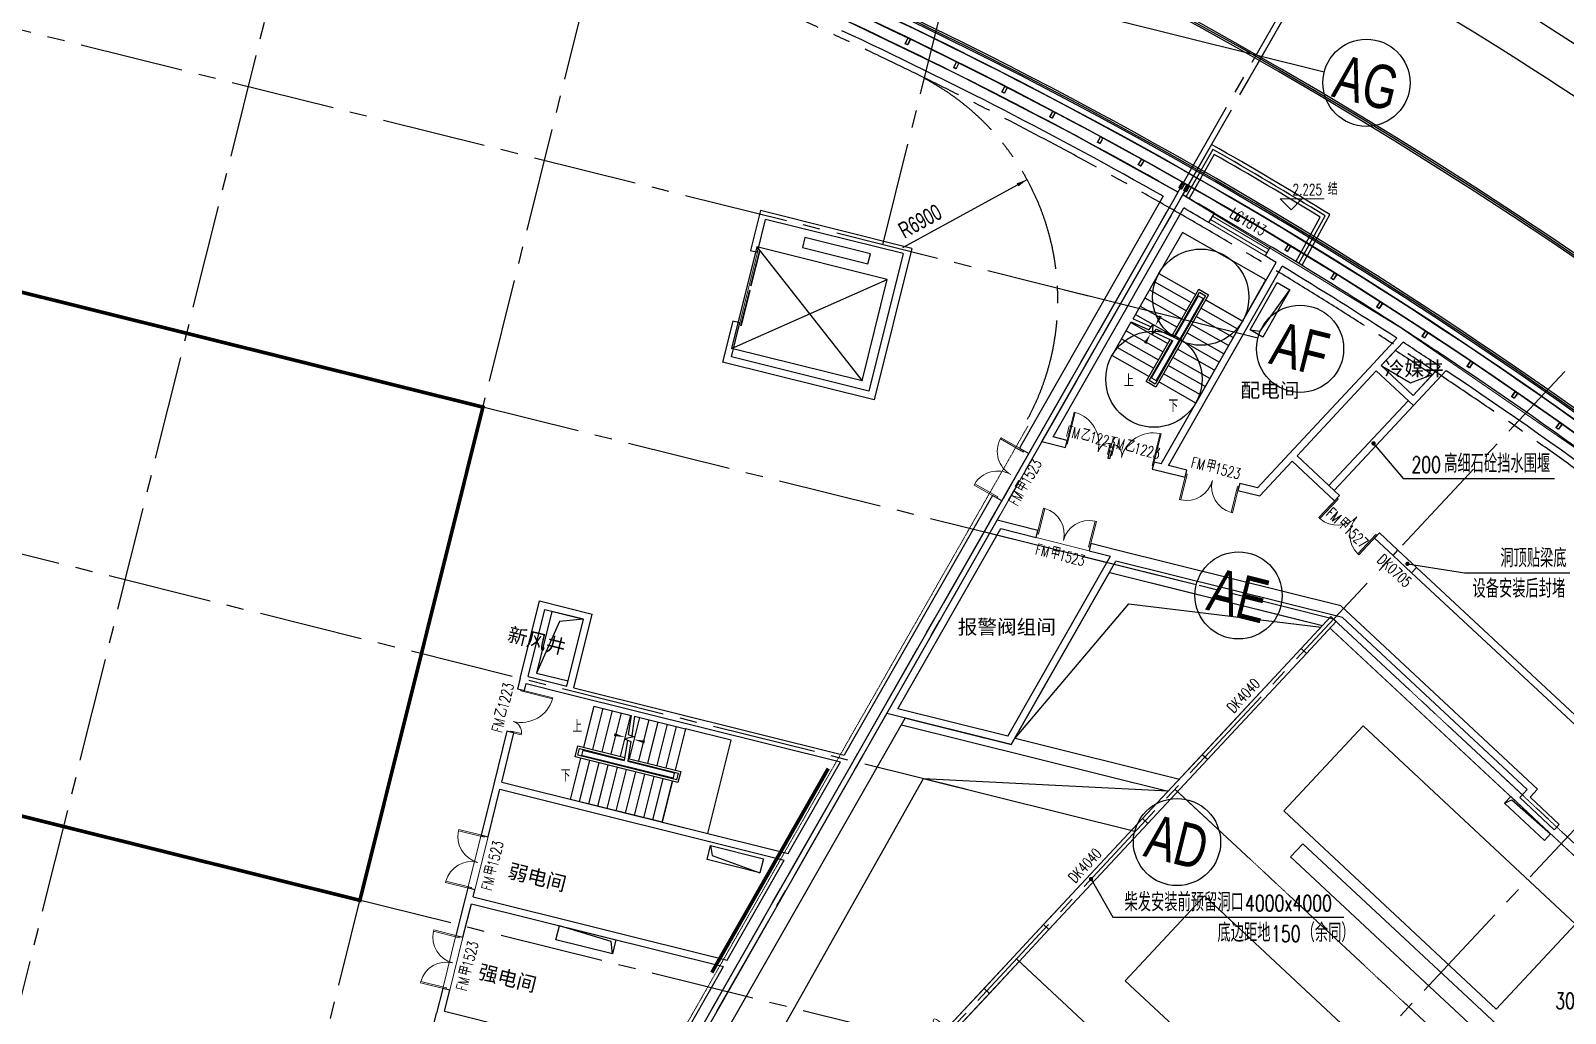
# Model space of a CAD drawing. Extents: x 138868 to 1251000, y -188972 to 132579.
# Drawn here: x 475851 to 518092, y -99659 to -72596 of the extents above; entities that cross this region are included whole.
import ezdxf
from ezdxf.enums import TextEntityAlignment as Align

# ---------------------------------------------------------------- set-up
doc = ezdxf.new("R2010")
doc.units = 0
doc.linetypes.add('CENTER2', pattern=[28.575, 19.05, -3.175, 3.175, -3.175])
doc.linetypes.add('DASHDOT', pattern=[1, 0.5, -0.25, 0, -0.25])
doc.layers.get('0').update_dxf_attribs({"color": 8})
doc.layers.get('Defpoints').update_dxf_attribs({"color": 8})
for name, color, linetype in [('#幕墙线-平面', 8, 'Continuous'), ('#文字', 8, 'Continuous'), ('#标注', 8, 'Continuous'), ('#轴线', 8, 'CENTER2'), ('A-FLOR', 8, 'Continuous'), ('A-FLOR-PIPE', 8, 'Continuous'), ('A-FLOR-RAIL', 8, 'Continuous'), ('A-FLOR-UNDR', 8, 'Continuous'), ('A-Hole', 8, 'Continuous'), ('A-ROOF', 8, 'Continuous'), ('CURTWALL', 8, 'Continuous'), ('DIM_LEAD', 8, 'Continuous'), ('DIM_SYMB', 8, 'Continuous'), ('EVTR', 8, 'Continuous'), ('STAIR', 8, 'Continuous'), ('WINDOW_TEXT', 8, 'Continuous'), ('数据中心轮廓线', 8, 'Continuous')]:
    doc.layers.add(name, color=color, linetype=linetype)
for name, color, linetype, lineweight in [('DIM_ELEV', 8, 'Continuous', 5), ('DOOR_FIRE', 8, 'Continuous', 13), ('DOOR_FIRE_TEXT', 8, 'Continuous', 9), ('DOTE', 8, 'DASHDOT', 5), ('E', 8, 'Continuous', 9), ('PUB_TEXT', 8, 'Continuous', 5), ('WALL', 8, 'Continuous', 30), ('WINDOW', 8, 'Continuous', 13), ('阻尼器布置', 8, 'Continuous', 9)]:
    doc.layers.add(name, color=color, linetype=linetype, lineweight=lineweight)
doc.styles.add('#文字', font='jrs.shx', dxfattribs={"width": 0.7, "bigfont": 'hztxt.shx'})
doc.styles.add('_TCH_DIM', font='SIMPLEX', dxfattribs={"bigfont": 'GBCBIG'})
doc.styles.add('_TCH_WINDOW', font='SIMPLEX', dxfattribs={"height": 3.5, "bigfont": 'GBCBIG'})
doc.styles.add('JHZX', font='jrs.shx', dxfattribs={"width": 0.6, "bigfont": 'jhz.shx'})
doc.styles.get("Standard").update_dxf_attribs({"font": 'arial.ttf'})
doc.dimstyles.new('JZBZ-300', dxfattribs={"dimscale": 300, "dimtxt": 3, "dimasz": 1.5, "dimexe": 1, "dimexo": 1, "dimgap": 0.5, "dimtad": 1, "dimdec": 0, "dimdsep": 46, "dimtxsty": 'JHZX', "dimblk1": 'ARCHTICK', "dimblk2": 'ARCHTICK', "dimsah": 1, "dimcen": 0, "dimclrd": 1, "dimclre": 1, "dimclrt": 2, "dimadec": 1, "dimazin": 2, "dimtfac": 1, "dimtdec": 0, "dimtix": 1, "dimtmove": 0, "dimatfit": 3, "dimfxl": 1, "dimtolj": 1, "dimlwd": -1, "dimlwe": -1, "dimarcsym": 1})

# ---------------------------------------------------------------- blocks, each defined once
blk = doc.blocks.new('Hole-3F')
at = {"layer": 'A-Hole'}
for points in [[(45342, 95466), (45766, 97164), (44892, 97382), (44469, 95684), (45342, 95466)], [(45766, 97164), (45103, 97108), (44469, 95684)], [(49262, 90934), (49304, 90656), (50621, 90183)], [(46560, 87949), (46524, 88290), (45104, 88724)]]:
    blk.add_lwpolyline(points, dxfattribs=at)
for points in [[(49262, 90934), (50718, 90571), (50621, 90183), (49165, 90545)], [(46560, 87949), (45007, 88336), (45104, 88724), (46656, 88337)]]:
    blk.add_lwpolyline(points, close=True, dxfattribs=at)
blk = doc.blocks.new('$DorLib2D$00000002')
for p, q in [((-0.5, 0), (-0.5, 0.4875)), ((-0.475, 0.4875), (-0.5, 0.4875)), ((-0.475, 0), (-0.475, 0.4875)), ((0.475, 0), (0.475, 0.4875)), ((0.475, 0.4875), (0.5, 0.4875)), ((0.5, 0), (0.5, 0.4875)), ((-0.5, 0), (-0.475, 0)), ((0.5, 0), (0.475, 0))]:
    blk.add_line(p, q)
for centre, start, end in [((-0.4875, 0), 0, 88.53072), ((0.4875, 0), 91.46928, 180)]:
    blk.add_arc(centre, 0.4875, start, end)
blk = doc.blocks.new('$WINLIB2D$00000007')
for points in [[(-0.5, 0.5), (0.5, 0.5)], [(-0.5, 0.5), (-0.5, -0.5)], [(0.5, 0.5), (0.5, -0.5)], [(-0.5, -0.5), (0.5, -0.5)]]:
    blk.add_lwpolyline(points)
blk = doc.blocks.new('$DorLib2D$00000225')
for p, q in [((0.475, -0.001), (0.475, 0.752)), ((0.475, 0.752), (0.5, 0.752)), ((0.5, -0.001), (0.5, 0.752)), ((-0.5, 0), (-0.5, 0.252)), ((-0.475, 0.252), (-0.5, 0.252)), ((-0.475, 0), (-0.475, 0.252)), ((-0.475, 0), (-0.5, 0)), ((0.475, -0.001), (0.5, -0.001))]:
    blk.add_line(p, q)
for centre, radius, start, end in [((0.505, -0.002), 0.755, 92.2493, 179.7238), ((-0.501, 0.003), 0.251, 359.7899, 84.0974)]:
    blk.add_arc(centre, radius, start, end)
blk = doc.blocks.new('$WINLIB2D$00000001')
for points in [[(-0.5, 0.5), (-0.5, -0.5)], [(-0.5, 0.5), (0.5, 0.5)], [(0.5, -0.5), (0.5, 0.5)], [(0.5, 0.167), (-0.5, 0.167)], [(0.5, -0.167), (-0.5, -0.167)], [(-0.5, -0.5), (0.5, -0.5)]]:
    blk.add_lwpolyline(points)
blk = doc.blocks.new('$DORLIB2D$00000127')
for points in [[(-0.533, 0.795), (-0.533, 0.69)], [(-0.033, 0.795), (-0.533, 0.795)], [(-0.033, 0.69), (-0.533, 0.69)], [(-0.033, 0.795), (-0.033, 0.69)], [(0.533, 0.795), (0.033, 0.795)], [(0.033, 0.795), (0.033, 0.69)], [(0.533, 0.69), (0.033, 0.69)], [(0.533, 0.795), (0.533, 0.69)], [(0.5, 0.5), (-0.5, 0.5)]]:
    blk.add_lwpolyline(points)
blk = doc.blocks.new('A$Cc1d04372')
at = {"layer": 'A-FLOR', "const_width": 30}
for points in [[(0, -9200), (8338, -9200), (10644, 47, -0.073062), (46130, -8293), (46276, -7706, -0.013735), (52378, -10307), (52194, -11045), (52978, -11240, -0.020552), (62131, -15974), (39290, -56018, 0.122576), (2418, -45637), (2374, -46886, 0.015212), (-2374, -46886), (-2418, -45637, 0.093748), (-31202, -51996, -0.389733)], [(39420, -56092), (62261, -16048, -0.04207), (79603, -28005, -0.432715), (80317, -38770), (58913, -61724, -0.389439), (48935, -62499, 0.036279), (39420, -56092, -3.758196)]]:
    blk.add_lwpolyline(points, format="xyb", dxfattribs=at)
at = {"layer": 'A-FLOR'}
for points, const_width in [([(42997, -21892), (39610, -35476), (7008, -27348), (10395, -13764), (42997, -21892)], 100), ([(43647, -49693), (43907, -49841), (43790, -50048), (44684, -50882), (66105, -27911), (60242, -26449), (57540, -31187), (54617, -30458), (43647, -49693)], 30)]:
    blk.add_lwpolyline(points, dxfattribs=dict(at, const_width=const_width))
at = {"layer": 'A-FLOR', "const_width": 30}
blk.add_lwpolyline([(44265, -59103), (48266, -54812), (44524, -51348), (66314, -27981), (79185, -39984), (58913, -61724), (58809, -61836), (58446, -62182, -0.358866), (49046, -62584, 0.018439), (44265, -59103)], format="xyb", close=True, dxfattribs=at)
at = {"layer": 'A-FLOR'}
for radius in [129750, 126150]:
    blk.add_arc((0, -124900), radius, 47, 118, dxfattribs=at)
at = {"layer": 'A-FLOR-PIPE'}
for p, q in [((65566, -33915), (65225, -34281)), ((65566, -33915), (72733, -40599)), ((65225, -34281), (72026, -40623))]:
    blk.add_line(p, q, dxfattribs=at)
at = {"layer": 'A-FLOR-RAIL'}
for centre in [(62755, -18864), (61467, -21123)]:
    blk.add_circle(centre, 1325, dxfattribs=at)
for radius, end in [(129700, 118), (129650, 118), (126250, 65.86831), (126200, 65.86831)]:
    blk.add_arc((0, -124900), radius, 47, end, dxfattribs=at)
at = {"layer": 'A-FLOR-UNDR'}
for p, q in [((68465, -21715), (66283, -24055)), ((68611, -21851), (66429, -24192)), ((56935, -25082), (58234, -22805)), ((43212, -49445), (54113, -30332)), ((43647, -49693), (54617, -30458)), ((54514, -30638), (61855, -32469)), ((57643, -31006), (62167, -32134))]:
    blk.add_line(p, q, dxfattribs=at)
at = {"layer": 'A-Hole'}
for points in [[(64113, -19765), (64856, -18462), (65203, -18660), (64460, -19963)], [(71116, -32801), (72213, -33824), (72384, -33642), (71287, -32619)]]:
    blk.add_lwpolyline(points, close=True, dxfattribs=at)
for points in [[(64113, -19765), (64391, -19799), (65203, -18660)], [(67724, -20750), (68531, -21227), (69133, -20998)], [(57643, -31006), (60776, -27306), (66065, -27954)], [(61855, -32469), (55115, -32128), (44377, -51211)], [(71116, -32801), (71318, -32710), (72384, -33642)]]:
    blk.add_lwpolyline(points, dxfattribs=at)
blk.add_lwpolyline([(68601, -21569), (67724, -20750), (68117, -20329, -0.002438), (69133, -20998), (68601, -21569)], format="xyb", dxfattribs=at)
at = {"layer": 'A-ROOF'}
for points in [[(65457, -17939), (66178, -16622, 0.007068), (63091, -14795), (62348, -16098)], [(65369, -17891), (66044, -16658, 0.006682), (63128, -14931), (62434, -16147)]]:
    blk.add_lwpolyline(points, format="xyb", dxfattribs=at)
at = {"layer": 'CURTWALL'}
for points in [[(51394, -10536), (53078, -10956, -0.063034), (79793, -27774, -0.432715), (80537, -38975), (59133, -61928, -0.3894), (48750, -62735, 0.165369), (750, -45904, 0.164544)], [(65544, -17987), (66311, -16587, 0.007453), (63054, -14658), (62261, -16048)]]:
    blk.add_lwpolyline(points, format="xyb", dxfattribs=at)
at = {"layer": 'DIM_ELEV'}
for p, q in [((65240, -16456), (64940, -16156)), ((64940, -16156), (66152, -16156)), ((65240, -16456), (65540, -16156))]:
    blk.add_line(p, q, dxfattribs=at)
at = {"layer": 'DIM_LEAD'}
for p, q in [((67513, -22892), (68330, -23857)), ((68330, -23857), (72490, -23857)), ((68444, -26208), (70015, -26460)), ((70015, -26460), (72916, -26460)), ((59735, -34889), (60339, -35936)), ((60339, -35936), (66697, -35936))]:
    blk.add_line(p, q, dxfattribs=at)
at = {"layer": 'DIM_LEAD', "const_width": 60}
for points in [[(67493, -22869, 1), (67532, -22915, 1)], [(68415, -26203, 1), (68474, -26212, 1)], [(59720, -34863, 1), (59750, -34915, 1)]]:
    blk.add_lwpolyline(points, format="xyb", close=True, dxfattribs=at)
at = {"layer": 'DIM_SYMB', "elevation": -1683}
for points in [[(62011, -21582, 0, 0, 0), (63686, -18646, 0, 0, 0), (62469, -17953, 0, 0, 0), (61503, -19647, 0, 80, 0), (61652, -19386, 0, 0, 0)], [(60795, -20889, 0, 0, 0), (61374, -19872, 0, 80, 0), (61226, -20133, 0, 0, 0)], [(45769, -30699, 0, 0, 0), (46904, -30982, 0, 80, 0), (46613, -30910, 0, 0, 0)], [(45430, -32058, 0, 0, 0), (48710, -32875, 0, 0, 0), (49048, -31517, 0, 0, 0), (47156, -31045, 0, 80, 0), (47447, -31118, 0, 0, 0)]]:
    blk.add_lwpolyline(points, format="xyseb", dxfattribs=at)
at = {"layer": 'DOOR_FIRE'}
for p, q in [((59680, -25846, 100), (58225, -25483, 100)), ((42581, -35135, 200), (42944, -33679, 200)), ((42775, -35183, 200), (43138, -33728, 200)), ((41892, -37900, 200), (42254, -36445, 200)), ((42086, -37949, 200), (42448, -36493, 200))]:
    blk.add_line(p, q, dxfattribs=at)
at = {"layer": 'DOTE'}
for p, q in [((42522, -49544), (58002, -22405)), ((66411, -27730), (79795, -40210)), ((62046, -32411), (75430, -44891)), ((57681, -37091), (71065, -49572)), ((57681, -37091), (71065, -49572))]:
    blk.add_line(p, q, dxfattribs=at)
at = {"layer": 'E', "elevation": 0}
for points in [[(67221, -30673), (65039, -33014), (70890, -38470), (73072, -36129)], [(62856, -35354), (60674, -37694), (66525, -43150), (68707, -40810)]]:
    blk.add_lwpolyline(points, close=True, dxfattribs=at)
at = {"layer": 'EVTR'}
for p, q in [((51860, -17223), (51791, -17499)), ((53665, -17673), (51860, -17223)), ((50538, -17481), (49842, -20275)), ((54128, -18376), (50538, -17481)), ((50538, -17481), (53432, -21170)), ((51791, -17499), (53596, -17949)), ((53596, -17949), (53665, -17673)), ((49842, -20275), (54128, -18376)), ((53432, -21170), (54128, -18376)), ((53432, -21170), (49842, -20275))]:
    blk.add_line(p, q, dxfattribs=at)
at = {"layer": 'STAIR'}
for p, q in [((62249, -17079), (61605, -18208)), ((64550, -18391), (62249, -17079)), ((60892, -19457), (61605, -18208)), ((61476, -18434), (62492, -19013)), ((61605, -18208), (62621, -18787)), ((61605, -18208), (62621, -18787)), ((63906, -19521), (64550, -18391)), ((61218, -18885), (62234, -19465)), ((61347, -18659), (62363, -19239)), ((62888, -18824), (61500, -21257)), ((62969, -18802), (61523, -21338)), ((62821, -18901), (61532, -21160)), ((61963, -19941), (62700, -18648)), ((62018, -19966), (62722, -18730)), ((62036, -19974), (62690, -18827)), ((62673, -18817), (62690, -18827)), ((62673, -18817), (62838, -18911)), ((62700, -18648), (62969, -18802)), ((62722, -18730), (62888, -18824)), ((62838, -18911), (62821, -18901)), ((63906, -19521), (62890, -18941)), ((62890, -18941), (63906, -19521)), ((60960, -19337), (61977, -19917)), ((61089, -19111), (62106, -19691)), ((62415, -19269), (62433, -19279)), ((62544, -19043), (62561, -19053)), ((62580, -19363), (62563, -19353)), ((63649, -19972), (62632, -19393)), ((62709, -19137), (62692, -19127)), ((63778, -19747), (62761, -19167)), ((60316, -20466), (60842, -19545)), ((60703, -19789), (61719, -20368)), ((60832, -19563), (61848, -20142)), ((60842, -19545), (61324, -19763)), ((60892, -19457), (61390, -19682)), ((61324, -19763), (61437, -19625)), ((61437, -19625), (61417, -19893)), ((61417, -19893), (61535, -19748)), ((61470, -19828), (61986, -20062)), ((61535, -19748), (62036, -19974)), ((62158, -19721), (62175, -19730)), ((62286, -19495), (62304, -19505)), ((62323, -19815), (62305, -19805)), ((63391, -20424), (62375, -19844)), ((62452, -19589), (62434, -19579)), ((63520, -20198), (62504, -19619)), ((63906, -19521), (62618, -21779)), ((60445, -20240), (61461, -20820)), ((60574, -20014), (61590, -20594)), ((61253, -21185), (61913, -20028)), ((61335, -21162), (61968, -20053)), ((61402, -21085), (61986, -20062)), ((61900, -20172), (61917, -20182)), ((62029, -19946), (62046, -19956)), ((62065, -20266), (62048, -20256)), ((62194, -20040), (62176, -20031)), ((63262, -20650), (62246, -20070)), ((60316, -20466), (61333, -21046)), ((61642, -20624), (61660, -20634)), ((61771, -20398), (61789, -20408)), ((61936, -20492), (61919, -20482)), ((63005, -21102), (61988, -20522)), ((63133, -20876), (62117, -20296)), ((61385, -21076), (61402, -21085)), ((61402, -21085), (61532, -21160)), ((61514, -20850), (61531, -20860)), ((61679, -20944), (61661, -20934)), ((62747, -21553), (61731, -20974)), ((61807, -20718), (61790, -20708)), ((62876, -21327), (61860, -20748)), ((61523, -21338), (61253, -21185)), ((61500, -21257), (61335, -21162)), ((61550, -21170), (61532, -21160)), ((62618, -21779), (61602, -21199)), ((46046, -30124), (45763, -31260)), ((46298, -30187), (46015, -31322)), ((46046, -30124), (47075, -30381)), ((46551, -30250), (46268, -31385)), ((46803, -30313), (46520, -31448)), ((47055, -30376), (46772, -31511)), ((47075, -30381), (46996, -30904)), ((47173, -30405), (47091, -30946)), ((47173, -30405), (48569, -30753)), ((47307, -30439), (47024, -31574)), ((47560, -30502), (47277, -31637)), ((47812, -30565), (47529, -31700)), ((48064, -30628), (47781, -31763)), ((48317, -30690), (48034, -31826)), ((48569, -30753), (48286, -31889)), ((48569, -30753), (48286, -31889)), ((49830, -31068), (48569, -30753)), ((45533, -31522), (45608, -31221)), ((45608, -31221), (46899, -31543)), ((46972, -31062), (46887, -31622)), ((47160, -30976), (46896, -31029)), ((46896, -31029), (47067, -31104)), ((47067, -31104), (46985, -31647)), ((46996, -30904), (47160, -30976)), ((49189, -33639), (49830, -31068)), ((45405, -32696), (45688, -31560)), ((48366, -32228), (45533, -31522)), ((45606, -31478), (45651, -31294)), ((48322, -32155), (45606, -31478)), ((45651, -31294), (46890, -31602)), ((45657, -32758), (45940, -31623)), ((45703, -31502), (45707, -31483)), ((45744, -31337), (45707, -31483)), ((48230, -32112), (45707, -31483)), ((45749, -31318), (45744, -31337)), ((45744, -31337), (46887, -31622)), ((45955, -31565), (45960, -31546)), ((46001, -31381), (45996, -31400)), ((46207, -31628), (46212, -31609)), ((46253, -31444), (46248, -31463)), ((46459, -31691), (46464, -31671)), ((46505, -31506), (46501, -31526)), ((46758, -31569), (46753, -31589)), ((46985, -31647), (48266, -31966)), ((46988, -31627), (48368, -31971)), ((46997, -31567), (48441, -31927)), ((47010, -31632), (47005, -31652)), ((45910, -32821), (46193, -31686)), ((46162, -32884), (46445, -31749)), ((46414, -32947), (46697, -31812)), ((46666, -33010), (46949, -31875)), ((46712, -31754), (46716, -31734)), ((46919, -33073), (47202, -31938)), ((46964, -31817), (46969, -31797)), ((47171, -33136), (47454, -32001)), ((47216, -31880), (47221, -31860)), ((47262, -31695), (47257, -31715)), ((47423, -33199), (47706, -32064)), ((47468, -31942), (47473, -31923)), ((47514, -31758), (47510, -31777)), ((47721, -32005), (47726, -31986)), ((47767, -31821), (47762, -31840)), ((47973, -32068), (47978, -32049)), ((48019, -31884), (48014, -31903)), ((48271, -31947), (48225, -32131)), ((48271, -31947), (48266, -31966)), ((48368, -31971), (48322, -32155)), ((48441, -31927), (48366, -32228)), ((47675, -33262), (47959, -32126)), ((47928, -33325), (48211, -32189)), ((48211, -32189), (47928, -33325)), ((48225, -32131), (48230, -32112)), ((47928, -33325), (45405, -32696)), ((47928, -33325), (49189, -33639))]:
    blk.add_line(p, q, dxfattribs=at)
at = {"layer": 'WALL'}
for p, q in [((58025, -23171), (62131, -15974)), ((58385, -22843), (62261, -16048)), ((61721, -16086), (57765, -23022)), ((58689, -22713), (62286, -16408)), ((50633, -16479), (50359, -17580)), ((50553, -17628), (50779, -16721)), ((54806, -17519), (50633, -16479)), ((54563, -17665), (50779, -16721)), ((62976, -16807), (63129, -16549)), ((50359, -17580), (50553, -17628)), ((54563, -17665), (53620, -21449)), ((54806, -17519), (53766, -21691)), ((64678, -17466), (64525, -17725)), ((61663, -23454), (64827, -17907)), ((61864, -23504), (64998, -18011)), ((49875, -19521), (49593, -20651)), ((49836, -20505), (50069, -19569)), ((50069, -19569), (49875, -19521)), ((67509, -20687), (68154, -19995)), ((67724, -20750), (68324, -20106)), ((53766, -21691), (49593, -20651)), ((53620, -21449), (49836, -20505)), ((65190, -23174), (67509, -20687)), ((65405, -23237), (67587, -20896)), ((67587, -20896), (68611, -21851)), ((67724, -20750), (68601, -21569)), ((68601, -21569), (69341, -20776)), ((68611, -21851), (69509, -20888)), ((59078, -22810), (58689, -22713)), ((59029, -23004), (59078, -22810)), ((57765, -23022), (58025, -23171)), ((58385, -22843), (59029, -23004)), ((60242, -23100), (60194, -23294)), ((60304, -23116), (60242, -23100)), ((60256, -23310), (60304, -23116)), ((64313, -24115), (65190, -23174)), ((60194, -23294), (60256, -23310)), ((61469, -23406), (61420, -23600)), ((61420, -23600), (61692, -23668)), ((61663, -23454), (61469, -23406)), ((62372, -23631), (61864, -23504)), ((62324, -23825), (62372, -23631)), ((64379, -24337), (65269, -23383)), ((65269, -23383), (66439, -24474)), ((66575, -24328), (65405, -23237)), ((61692, -23668), (62324, -23825)), ((63827, -23994), (63779, -24188)), ((64313, -24115), (63827, -23994)), ((57021, -24325), (52939, -31482)), ((53176, -31672), (57282, -24474)), ((57282, -24474), (57021, -24325)), ((63779, -24188), (64379, -24337)), ((66439, -24474), (66575, -24328)), ((54113, -30332), (57150, -25009)), ((54418, -30202), (57248, -25239)), ((58273, -25289), (57150, -25009)), ((57248, -25239), (58225, -25483)), ((58225, -25483), (58273, -25289)), ((59729, -25652), (59680, -25846)), ((60449, -25831), (59729, -25652)), ((67672, -25351), (67536, -25497)), ((67536, -25497), (68048, -25975)), ((68184, -25828), (67672, -25351)), ((57441, -30956), (60272, -25993)), ((57540, -31187), (60422, -26134)), ((59680, -25846), (60272, -25993)), ((66660, -27689), (60422, -26134)), ((66608, -27367), (60449, -25831)), ((68048, -25975), (68184, -25828)), ((68696, -26306), (68560, -26452)), ((68560, -26452), (79164, -36341)), ((79301, -36195), (68696, -26306)), ((44020, -29362), (44553, -27227)), ((44553, -27227), (46008, -27590)), ((66608, -27367), (72023, -32416)), ((44239, -29313), (44698, -27469)), ((44698, -27469), (45766, -27736)), ((45306, -29579), (45766, -27736)), ((45500, -29627), (46008, -27590)), ((66338, -27662), (65519, -28539)), ((65666, -28676), (66484, -27798)), ((66484, -27798), (66338, -27662)), ((66660, -27689), (71740, -32426)), ((65519, -28539), (65666, -28676)), ((44020, -29362), (43948, -29653)), ((44142, -29701), (44190, -29507)), ((44190, -29507), (45355, -29797)), ((44239, -29313), (45306, -29579)), ((43948, -29653), (44142, -29701)), ((45355, -29797), (52836, -31663)), ((45500, -29627), (52939, -31482)), ((57540, -31187), (54113, -30332)), ((57441, -30956), (54418, -30202)), ((43658, -30817), (43295, -32272)), ((43852, -30865), (43658, -30817)), ((43513, -32224), (43852, -30865)), ((51395, -34189), (52836, -31663)), ((51632, -34379), (53176, -31672)), ((62791, -31465), (61155, -33220)), ((61301, -33356), (62938, -31601)), ((62938, -31601), (62791, -31465)), ((43295, -32272), (42944, -33679)), ((43138, -33728), (43465, -32418)), ((43465, -32418), (51292, -34370)), ((43513, -32224), (51395, -34189)), ((71535, -32645), (71740, -32426)), ((71818, -32635), (72023, -32416)), ((71535, -32645), (72486, -33532)), ((71818, -32635), (72622, -33386)), ((61155, -33220), (61301, -33356)), ((42944, -33679), (43138, -33728)), ((72622, -33386), (72486, -33532)), ((49723, -37122), (51292, -34370)), ((49960, -37312), (51632, -34379)), ((42508, -35426), (42254, -36445)), ((42581, -35135), (42508, -35426)), ((42775, -35183), (42581, -35135)), ((42727, -35377), (42775, -35183)), ((42727, -35377), (49723, -37122)), ((42448, -36493), (42678, -35571)), ((42678, -35571), (49620, -37302)), ((58427, -36145), (56790, -37901)), ((56936, -38037), (58573, -36282)), ((58573, -36282), (58427, -36145)), ((42254, -36445), (42448, -36493)), ((48050, -40054), (49620, -37302)), ((48287, -40244), (49960, -37312)), ((41892, -37900), (41722, -38579)), ((42086, -37949), (41892, -37900)), ((41940, -38531), (42086, -37949)), ((56790, -37901), (56936, -38037)), ((41311, -40229), (41722, -38579)), ((41940, -38531), (48050, -40054))]:
    blk.add_line(p, q, dxfattribs=at)
for radius, start, end in [(125400, 60.3, 65.00947), (125100, 60.4374, 64.99626), (125400, 59.77343, 60.23146), (125100, 59.77442, 60.1397), (125100, 58.78843, 58.95001), (125400, 58.74508, 58.951), (125400, 56.92659, 58.74508), (125100, 56.98912, 58.69679), (125400, 56.27732, 56.92659), (125100, 56.33869, 56.89613), (125400, 50.59548, 56.27732), (125100, 50.59548, 56.24587)]:
    blk.add_arc((0, -124900), radius, start, end, dxfattribs=at)
at = {"layer": '数据中心轮廓线'}
blk.add_lwpolyline([(51546, -9926, -0.066668), (79984, -27542, -0.432715), (80756, -39179), (59352, -62132, -0.3894), (48565, -62971, 0.158849), (2747, -46248, 0.158849)], format="xyb", dxfattribs=at)
at = {"layer": '阻尼器布置', "ltscale": 0.5, "const_width": 100}
blk.add_lwpolyline([(49296, -37466), (52502, -31845)], dxfattribs=at)
at = {"layer": 'A-Hole'}
blk.add_blockref('Hole-3F', (0, -124900), dxfattribs=at)
at = {"layer": 'DOOR_FIRE'}
for name, p, xscale, yscale, zscale, rotation in [('$DorLib2D$00000225', (59636, -23052), -1200, 1200, 200, 346.0000000000893), ('$DorLib2D$00000225', (60862, -23358), 1200, 1200, 200, 346.0000000000891), ('$DorLib2D$00000002', (57523, -23748), 1500, 1500, 300, 60.3000000056614), ('$DorLib2D$00000002', (63076, -23910), -1500, 1500, 200, 166.0000000000898), ('$DorLib2D$00000002', (67055, -24913), -1500, 1500, 200, 137.0000000001534), ('$DorLib2D$00000002', (58977, -25567), -1500, 1500, 200, 346.0000000000891), ('$DorLib2D$00000225', (43900, -30259), -1200, 1200, 200, 256.000000000016), ('$DorLib2D$00000002', (42859, -34431), 1500, 1500, 200, 76.00000000001579), ('$DorLib2D$00000002', (42170, -37197), 1500, 1500, 200, 76.00000000000031)]:
    blk.add_blockref(name, p, dxfattribs=dict(at, xscale=xscale, yscale=yscale, zscale=zscale, rotation=rotation))
at = {"layer": 'WINDOW'}
ref = blk.add_blockref('$WINLIB2D$00000001', (63827, -17137), dxfattribs=dict(at, xscale=-1800, yscale=300, zscale=1800, rotation=329.3622132292782))
ref.add_attrib('A', 'LC1813', (63527, -16644), dxfattribs={"layer": 'WINDOW_TEXT', "height": 297.5, "rotation": 329.3622, "style": '_TCH_WINDOW', "width": 0.705882})
at = {"layer": 'WINDOW', "xscale": -2000, "yscale": 200, "zscale": -2000, "rotation": 256.0000000000198}
blk.add_blockref('$DORLIB2D$00000127', (50214, -18575), dxfattribs=at)
at = {"layer": 'WINDOW'}
ref = blk.add_blockref('$WINLIB2D$00000007', (68372, -26140), dxfattribs=dict(at, xscale=700, yscale=200, zscale=-700, rotation=137.0000000001534))
ref.add_attrib('A', 'DK0705', (67587, -26131), dxfattribs={"layer": 'WINDOW_TEXT', "height": 297.5, "rotation": 317, "style": '_TCH_WINDOW', "width": 0.705882})
ref = blk.add_blockref('$WINLIB2D$00000007', (64229, -30070), dxfattribs=dict(at, xscale=4000, yscale=200, zscale=4000, rotation=47.0000000000046))
ref.add_attrib('A', 'DK4040', (63664, -30337), dxfattribs={"layer": 'WINDOW_TEXT', "height": 297.5, "rotation": 47, "style": '_TCH_WINDOW', "width": 0.705882})
ref = blk.add_blockref('$WINLIB2D$00000007', (59864, -34751), dxfattribs=dict(at, xscale=4000, yscale=200, zscale=4000, rotation=47.0000000000046))
ref.add_attrib('A', 'DK4040', (59299, -35017), dxfattribs={"layer": 'WINDOW_TEXT', "height": 297.5, "rotation": 47, "style": '_TCH_WINDOW', "width": 0.705882})
ref = blk.add_blockref('$WINLIB2D$00000007', (55499, -39432), dxfattribs=dict(at, xscale=4000, yscale=200, zscale=4000, rotation=47.0000000000046))
ref.add_attrib('A', 'DK4040', (54934, -39698), dxfattribs={"layer": 'WINDOW_TEXT', "height": 297.5, "rotation": 47, "style": '_TCH_WINDOW', "width": 0.705882})
at = {"layer": 'DOOR_FIRE_TEXT', "style": '_TCH_WINDOW', "width": 0.705882}
for s, rotation, p in [('FM', 346, (59023, -22688)), ('1223', 346, (59668, -22849)), ('FM', 346, (60249, -22994)), ('1223', 346, (60895, -23155)), ('1523', 60.3, (58040, -24063)), ('FM', 346, (62463, -23546)), ('1523', 346, (63109, -23707)), ('FM', 60.3, (57710, -24641)), ('FM', 317, (66178, -24853)), ('1527', 317, (66664, -25307)), ('FM', 346, (58180, -25940)), ('1523', 346, (58826, -26101)), ('1223', 76, (43680, -30230)), ('FM', 76, (43519, -30876)), ('1523', 76, (43394, -34582)), ('FM', 76, (43233, -35228)), ('1523', 76, (42704, -37348)), ('FM', 76, (42543, -37994))]:
    blk.add_text(s, height=297.5, rotation=rotation, dxfattribs=at).set_placement(p)
at = {"layer": 'DOOR_FIRE_TEXT', "style": '_TCH_WINDOW'}
for s, rotation, p in [('乙', 346, (59430, -22789)), ('乙', 346, (60657, -23095)), ('甲', 346, (62870, -23647)), ('甲', 60.3, (57918, -24276)), ('甲', 317, (66485, -25139)), ('甲', 346, (58587, -26042)), ('乙', 76, (43621, -30468)), ('甲', 76, (43334, -34821)), ('甲', 76, (42645, -37586))]:
    blk.add_text(s, height=338, rotation=rotation, dxfattribs=at).set_placement(p)
at = {"layer": 'PUB_TEXT', "style": '_TCH_DIM', "width": 0.705882}
for s, height, p in [('2.225', 297.5, (65282, -16051)), ('200', 446.2, (68556, -23700)), ('4000x4000', 446.2, (63975, -35778)), ('150', 446.2, (64692, -36618)), ('300', 446.2, (72514, -38468))]:
    blk.add_text(s, height=height, dxfattribs=at).set_placement(p)
at = {"layer": 'PUB_TEXT', "style": '_TCH_DIM'}
for s, height, p in [('结', 338, (66252, -16051)), ('上', 338, (60639, -21330)), ('下', 338, (61864, -22024)), ('高细石砼挡水围堰', 506.4, (69456, -23700)), ('洞顶贴梁底', 506.4, (71000, -26302)), ('设备安装后封堵', 506.4, (70235, -27142)), ('上', 338, (45458, -30849)), ('下', 338, (45138, -32207)), ('柴发安装前预留洞口', 506.4, (60657, -35778)), ('底边距地', 506.4, (63217, -36618)), ('（余同）', 506.4, (65532, -36618))]:
    blk.add_text(s, height=height, dxfattribs=at).set_placement(p)
at = {"layer": 'PUB_TEXT'}
for s, p in [('冷媒井', (67819, -21029)), ('配电间', (63850, -21625)), ('报警阀组间', (56065, -28143))]:
    blk.add_text(s, height=396.5, dxfattribs=at).set_placement(p)
for s, rotation, p in [('新风井', 346.1256, (43646, -28325)), ('弱电间', 346.2723, (43658, -34841)), ('强电间', 346.1256, (42838, -37615))]:
    blk.add_text(s, height=396.5, rotation=rotation, dxfattribs=at).set_placement(p)
blk = doc.blocks.new('*U3166')
blk.add_line((0, -20), (0, 0))
blk.add_circle((0, -24), 4)
at = {"style": 'JHZX', "width": 0.75}
blk.add_attdef('AXES', text='', height=4, dxfattribs=at).set_placement((0, -24), align=Align.MIDDLE_CENTER)
blk = doc.blocks.new('*U3167')
blk.add_line((20, 0), (0, 0))
blk.add_circle((24, 0), 4)
at = {"style": 'JHZX', "width": 0.75}
blk.add_attdef('AXES', text='', height=4, dxfattribs=at).set_placement((24, 0), align=Align.MIDDLE_CENTER)
blk = doc.blocks.new('_ARCHTICK')
at = {"color": 0, "linetype": 'ByBlock', "const_width": 0.15}
blk.add_lwpolyline([(-0.5, -0.5), (0.5, 0.5)], dxfattribs=at)
blk = doc.blocks.new('*D3358')
at = {"layer": '#标注', "ltscale": 300, "transparency": 16777216}
for p, q in [((383191, -69158), (381994, -66906)), ((535530, -89214), (537269, -87349))]:
    blk.add_line(p, q, dxfattribs=at)
blk.add_arc((445302, -185972), 134550, 47, 118, dxfattribs=at)
at = {"layer": 'Defpoints', "color": 0, "ltscale": 300, "transparency": 16777216}
for p in [(489847, -59009), (383332, -69423), (535326, -89433), (445302, -185972)]:
    blk.add_point(p, dxfattribs=at)
at = {"layer": '#标注', "ltscale": 300, "transparency": 16777216, "xscale": 450, "yscale": 450, "zscale": 450}
for p, rotation in [((382135, -67171), 207.9999999999995), ((537065, -87568), 316.999999993665)]:
    blk.add_blockref('_ARCHTICK', p, dxfattribs=dict(at, rotation=rotation))
at = {"layer": '#标注', "ltscale": 300, "transparency": 16777216, "insert": (462943, -51978), "char_height": 900, "attachment_point": 5, "rotation": 352.5, "style": 'JHZX'}
blk.add_mtext('\\A1;71°', dxfattribs=at)
blk = doc.blocks.new('*D3359')
at = {"layer": '#标注', "ltscale": 300, "transparency": 16777216}
for p, q in [((510851, -71052), (511520, -69879)), ((535530, -89214), (536451, -88226))]:
    blk.add_line(p, q, dxfattribs=at)
blk.add_arc((445302, -185972), 133350, 47, 60.3, dxfattribs=at)
at = {"layer": 'Defpoints', "color": 0, "ltscale": 300, "transparency": 16777216}
for p in [(510703, -71312), (528436, -81707), (535326, -89433), (445302, -185972)]:
    blk.add_point(p, dxfattribs=at)
at = {"layer": '#标注', "ltscale": 300, "transparency": 16777216, "xscale": 450, "yscale": 450, "zscale": 450}
for p, rotation in [((511371, -70140), 150.2999999171138), ((536246, -88446), 316.9999999936651)]:
    blk.add_blockref('_ARCHTICK', p, dxfattribs=dict(at, rotation=rotation))
at = {"layer": '#标注', "ltscale": 300, "transparency": 16777216, "insert": (524696, -78087), "char_height": 900, "attachment_point": 5, "rotation": 323.65, "style": 'JHZX'}
blk.add_mtext('\\A1;13.3°', dxfattribs=at)
blk = doc.blocks.new('*D3360')
at = {"layer": '#标注', "ltscale": 300, "transparency": 16777216}
for p, q in [((477308, -57601), (477635, -56292)), ((510851, -71052), (511520, -69879))]:
    blk.add_line(p, q, dxfattribs=at)
blk.add_arc((445302, -185972), 133350, 60.3, 76, dxfattribs=at)
at = {"layer": 'Defpoints', "color": 0, "ltscale": 300, "transparency": 16777216}
for p in [(477236, -57893), (500531, -64596), (510703, -71312), (445302, -185972)]:
    blk.add_point(p, dxfattribs=at)
at = {"layer": '#标注', "ltscale": 300, "transparency": 16777216, "xscale": 450, "yscale": 450, "zscale": 450}
for p, rotation in [((477562, -56583), 165.999999999999), ((511371, -70140), 330.2999999171137)]:
    blk.add_blockref('_ARCHTICK', p, dxfattribs=dict(at, rotation=rotation))
at = {"layer": '#标注', "ltscale": 300, "transparency": 16777216, "insert": (495155, -61644), "char_height": 900, "attachment_point": 5, "rotation": 338.15, "style": 'JHZX'}
blk.add_mtext('\\A1;15.7°', dxfattribs=at)
blk = doc.blocks.new('*D3361')
at = {"layer": '#标注', "ltscale": 300, "transparency": 16777216}
for p, q in [((445302, -53672), (445302, -52322)), ((477308, -57601), (477635, -56292))]:
    blk.add_line(p, q, dxfattribs=at)
blk.add_arc((445302, -185972), 133350, 76, 90, dxfattribs=at)
at = {"layer": 'Defpoints', "color": 0, "ltscale": 300, "transparency": 16777216}
for p in [(445302, -53972), (466928, -54387), (477236, -57893), (445302, -185972)]:
    blk.add_point(p, dxfattribs=at)
at = {"layer": '#标注', "ltscale": 300, "transparency": 16777216, "xscale": 450, "yscale": 450, "zscale": 450}
for p, rotation in [((445302, -52622), 179.9999999999996), ((477562, -56583), 345.9999999999989)]:
    blk.add_blockref('_ARCHTICK', p, dxfattribs=dict(at, rotation=rotation))
at = {"layer": '#标注', "ltscale": 300, "transparency": 16777216, "insert": (461626, -53020), "char_height": 900, "attachment_point": 5, "rotation": 353, "style": 'JHZX'}
blk.add_mtext('\\A1;14°', dxfattribs=at)
blk = doc.blocks.new('LZ')
at = {"layer": '#幕墙线-平面', "ltscale": 250}
for points in [[(-33, 0, -0.414214), (-40, 7), (-40, 172, -0.414214), (-33, 180), (32, 180, -0.414214), (40, 172), (40, 7, -0.414214), (32, 0)], [(-33, 6, -0.414214), (-34, 7), (-34, 172, -0.414214), (-33, 174), (32, 174, -0.414214), (34, 172), (34, 7, -0.414214), (32, 6)]]:
    blk.add_lwpolyline(points, format="xyb", close=True, dxfattribs=at)

msp = doc.modelspace()

# ---------------------------------------------------------------- linework, layer by layer
at = {"layer": '#幕墙线-平面', "ltscale": 500}
msp.add_lwpolyline([(525285.7, -88613.5, 0.2860735), (393144.4, -71273.8, 0.4324632), (389392.4, -82312), (404125.3, -110020.5, 0.3897333), (414336.5, -113619.5, -0.2739153), (493866.8, -124043, 0.3894), (504654.3, -123203.8), (526058.2, -100250.9, 0.4327153)], format="xyb", close=True, dxfattribs=at)
at = {"layer": '#幕墙线-平面'}
msp.add_lwpolyline([(525095.3, -88845.3, 0.2860735), (393268.6, -71546.9, 0.4324632), (389657.3, -82171.1), (404390.2, -109879.7, 0.3897333), (414218.5, -113343.7, -0.2739153), (494051.9, -123806.9, 0.3894), (504434.9, -122999.2), (525838.8, -100046.3, 0.4327153), (525095.3, -88845.3)], format="xyb", dxfattribs=at)
at = {"layer": '#标注', "ltscale": 300}
msp.add_lwpolyline([(499855.6, -78569.6), (503014.5, -76842.9), (503277.7, -76699)], dxfattribs=at)
msp.add_lwpolyline([(503014.5, -76842.9, 99, 0, 0), (503277.7, -76699, 0, 0, 0)], format="xyseb", dxfattribs=at)
at = {"layer": '#轴线', "ltscale": 150}
for p, q in [((472032.1, -113485), (483934.6, -65746.5)), ((504968.4, -79905.6), (454386.2, -67294)), ((480182.6, -115517.2), (492085.1, -67778.6)), ((499307.3, -78494.1), (501400, -70101.1)), ((479745.4, -125585.9), (510702.5, -71312.2)), ((479875.7, -125660.1), (510832.8, -71386.6)), ((511712.9, -88801.5), (452692.7, -74086.1)), ((501581.5, -93489.7), (450999.2, -80878.2)), ((484381.6, -118110.7), (518074.2, -81979.8)), ((499888.1, -100281.8), (449305.8, -87670.2)), ((490817.5, -124112.3), (524510.1, -87981.4)), ((511712.9, -88801.5), (526851.9, -102918.8)), ((507348.1, -93482.1), (522487.1, -107599.5)), ((502983.3, -98162.8), (518122.3, -112280.2))]:
    msp.add_line(p, q, dxfattribs=at)
for centre, radius, start, end in [((445302, -185971.6), 124900, 45.623668, 118.956278), ((497223.2, -80008.4), 6900, 331.54592, 62.11417)]:
    msp.add_arc(centre, radius, start, end, dxfattribs=at)

# ---------------------------------------------------------------- block references
at = {"layer": '#幕墙线-平面', "ltscale": 300}
msp.add_blockref('A$Cc1d04372', (445302, -61071.6), dxfattribs=at)
at = {"layer": '#幕墙线-平面'}
for p, rotation in [((500032.2, -72812), 154.1890503662801), ((501369.6, -73468.7), 153.5098886561807), ((502699.2, -74141.2), 152.8307257000757), ((504020.8, -74829.4), 152.1515633669731), ((505334, -75533.2), 151.4724010338704), ((506461.1, -76152.9), 149.4349140345623), ((509112, -77671.7), 149.4349140345623), ((510501, -78502.6), 148.7557517014596), ((511770.3, -79283), 148.0765893683569), ((513030.2, -80078.4), 147.3974270352542), ((514280.7, -80888.6), 146.7182647021515), ((515521.4, -81713.6), 146.0391023690488), ((516752.3, -82553.3), 145.3599400359461), ((517973.1, -83407.5), 144.6807777028434)]:
    msp.add_blockref('LZ', p, dxfattribs=dict(at, rotation=rotation))
at = {"layer": '#幕墙线-平面', "ltscale": 300, "rotation": 150.5704715274969}
for p in [(507581.1, -76784.1), (507711.3, -76858.5)]:
    msp.add_blockref('LZ', p, dxfattribs=at)
at = {"layer": '#标注'}
ref = msp.add_blockref('*U3166', (509311.3, -74050.3), dxfattribs=dict(at, xscale=-300.0000000000002, yscale=300.0000000000002, zscale=300.0000000000001, rotation=150.2825580386363))
ref.add_attrib('AXES', 'B1', dxfattribs={"layer": '0', "height": 1200, "rotation": 330.28256, "style": 'JHZX', "width": 0.75}).set_placement((512880.6, -67797.2), align=Align.MIDDLE_CENTER)
at = {"layer": '#标注', "xscale": 300, "yscale": 300, "rotation": 345.9999999999856}
for p, values in [((505630.6, -72289.6), {'AXES': 'AG'}), ((503804.1, -79615.3), {'AXES': 'AF'}), ((502110.6, -86407.4), {'AXES': 'AE'}), ((500417.2, -93199.4), {'AXES': 'AD'}), ((498723.7, -99991.5), {'AXES': 'AC'})]:
    msp.add_blockref('*U3167', p, dxfattribs=at).add_auto_attribs(values)

# ---------------------------------------------------------------- texts
at = {"layer": '#文字', "ltscale": 300, "style": '#文字', "width": 0.7}
msp.add_text('R6900', height=446.25, rotation=28.66098, dxfattribs=at).set_placement((499896.4, -78331.4))

# ---------------------------------------------------------------- dimensions: what is measured, and where the dimension line sits
at = {"layer": '#标注', "ltscale": 300}
for base, p1, p2, picture, middle in [((489846.6, -59009.1), (535325.8, -89432.9), (383331.7, -69422.5), '*D3358', (462942.6, -51977.8)), ((466928.4, -54386.9), (477235.7, -57892.6), (445302, -53971.6), '*D3361', (461626.4, -53020)), ((500530.7, -64596.1), (510702.5, -71312.2), (477235.7, -57892.6), '*D3360', (495155.2, -61644.4)), ((528435.7, -81707.5), (535325.8, -89432.9), (510702.5, -71312.2), '*D3359', (524696.3, -78086.7))]:
    dim = msp.add_angular_dim_3p(base=base, center=(445302, -185971.6), p1=p1, p2=p2, dimstyle='JZBZ-300', override={"dimclrd": 256, "dimclre": 256, "dimclrt": 256}, dxfattribs=at)
    dim.commit()
    dim.dimension.update_dxf_attribs({"geometry": picture, "text_midpoint": middle})

doc.saveas('drawing.dxf')
